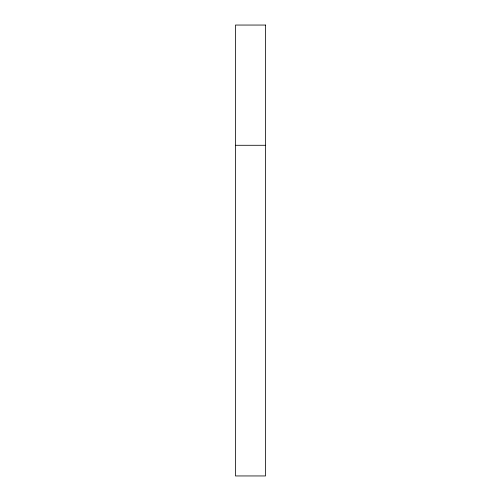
<?xml version="1.0" encoding="UTF-8"?>
<svg xmlns="http://www.w3.org/2000/svg" width="501" height="501" viewBox="0 0 501 501"><rect width="100%" height="100%" fill="white"/><g stroke="black" fill="none" stroke-linecap="round" stroke-linejoin="round"><path stroke-width="0.75" d="M235.47 145.29L265.53 145.29M265.53 25.05L235.47 25.05L235.47 475.95L265.53 475.95L265.53 25.05"/></g></svg>
